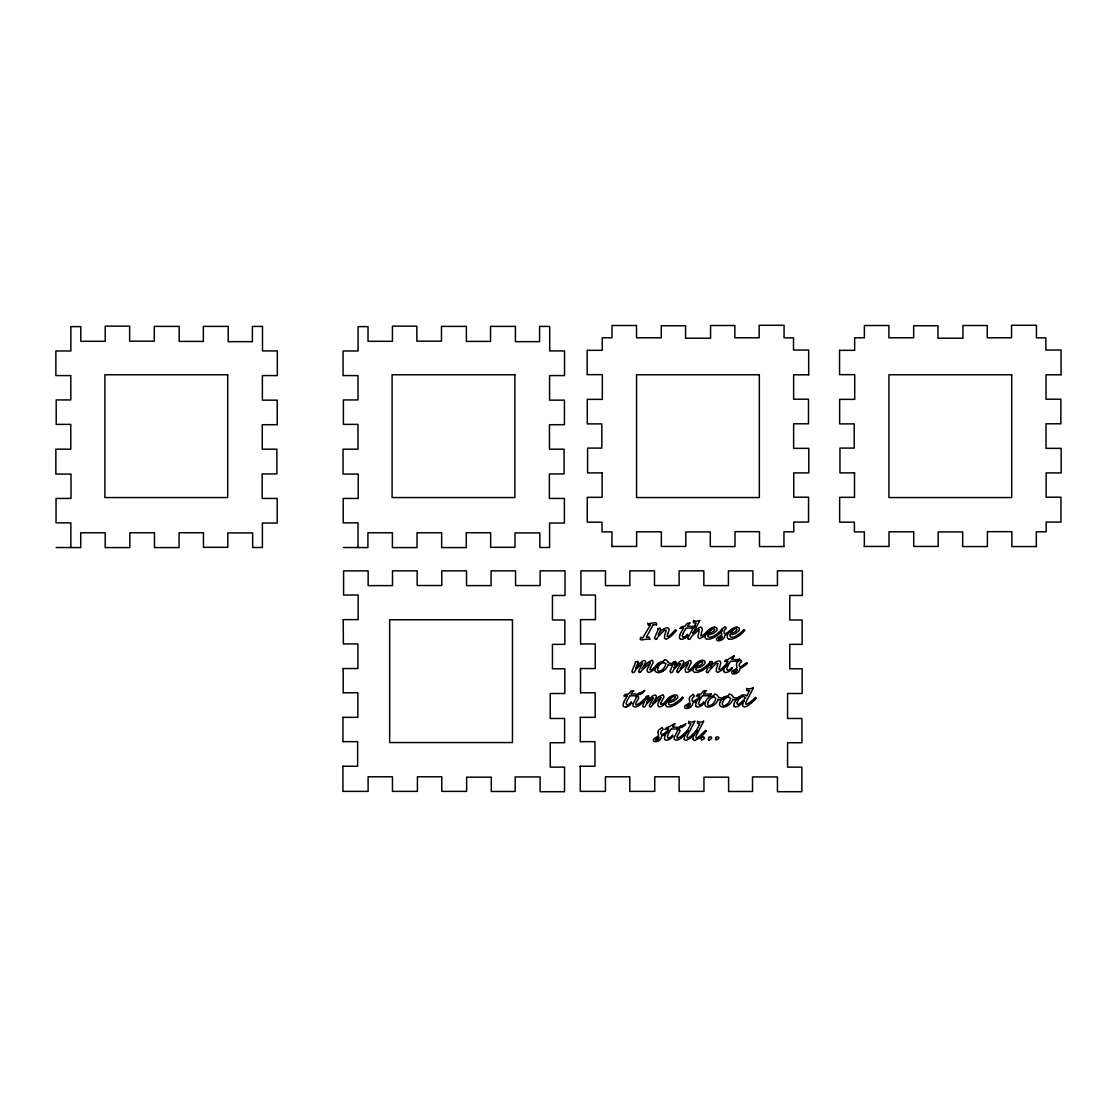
<?xml version="1.0" encoding="UTF-8"?>
<svg xmlns="http://www.w3.org/2000/svg" width="1117" height="1117" viewBox="0 0 1117 1117"><rect width="100%" height="100%" fill="white"/><g stroke="black" fill="none" stroke-linecap="round" stroke-linejoin="round"><path stroke-width="1.5" d="M687.639 638.561L688.407 639.357A3.616 3.616 0 0 0 690.194 638.952L691.311 636.802A55.096 55.096 0 0 1 692.177 635.768L699.256 629.513L698.725 633.269A19.073 19.073 0 0 0 698.125 635.35L698.097 637.653L699.41 638.477A2.346 2.346 0 0 0 699.982 638.449L703.305 636.704A39.402 39.402 0 0 0 709.826 630.393L708.918 629.765L707.871 630.826A39.584 39.584 0 0 1 702.481 635.461L700.736 635.824L701.741 631.803A14.814 14.814 0 0 0 702.258 629.96C702.202 619.949 687.192 641.2 694.69 630.086M653.347 697.748L653.305 698.055A11.058 11.058 0 0 1 652.942 698.879L650.694 703.124M656.573 624.906L656.545 623.258L655.47 622.714A15.289 15.289 0 0 0 653.571 622.909L650.248 623.44A12.078 12.078 0 0 1 648.726 623.607A2.178 2.178 0 0 1 647.623 623.202L648.391 625.227A11.002 11.002 0 0 0 650.359 625.073M651.295 706.6L650.541 706.991A2.039 2.039 0 0 1 649.996 707.033L649.256 705.818A8.978 8.978 0 0 1 649.494 705.344L650.583 703.333M640.544 672.099L639.887 672.448M678.647 672.099L677.935 672.462A2.039 2.039 0 0 1 677.349 672.532L676.609 671.317A8.978 8.978 0 0 1 676.846 670.828L680.295 664.364A11.058 11.058 0 0 0 680.63 663.666L678.941 664.098L674.291 669.139A51.745 51.745 0 0 0 673.481 670.116L672.42 672.155A4.161 4.161 0 0 1 670.661 672.602M660.538 703.892C662.395 706.6 667.561 698.614 669.432 697.371L670.395 698.055C668.874 700.736 657.606 712.129 657.871 703.989A17.858 17.858 0 0 1 658.848 701.909L660.817 698.279A7.121 7.121 0 0 0 661.124 697.65L661.124 697.622M654.953 668.036L654.799 669.739A3.002 3.002 0 0 0 656.712 672.294L658.15 672.532M705.022 702.551L704.855 704.255A3.002 3.002 0 0 0 706.782 706.81L708.206 707.047A8.028 8.028 0 0 0 712.074 706.126L713.54 705.274A12.287 12.287 0 0 0 718.343 699.354M719.697 702.551L719.53 704.255A3.002 3.002 0 0 0 721.456 706.81L722.881 707.047A8.028 8.028 0 0 0 726.748 706.126L728.214 705.274A12.287 12.287 0 0 0 733.017 699.354M675.282 697.176L674.766 696.212A2.681 2.681 0 0 0 673.984 696.296L672.504 697.022A8.964 8.964 0 0 0 671.708 697.664A10.779 10.779 0 0 0 669.153 700.945M665.9 702.593L665.648 704.883A2.457 2.457 0 0 0 667.128 706.838L670.591 706.796L674.738 705.092A32.114 32.114 0 0 0 683.311 697.93L682.389 697.259M650.373 663.107L650.359 663.135A7.121 7.121 0 0 1 650.066 663.763L648.083 667.394A17.858 17.858 0 0 0 647.092 669.46C646.785 677.67 658.164 666.179 659.644 663.54L658.681 662.856C656.88 664.266 651.253 672.141 649.787 669.376A11.505 11.505 0 0 1 650.541 667.673M688.477 663.107L688.463 663.135A7.121 7.121 0 0 1 688.17 663.763L686.187 667.394A17.858 17.858 0 0 0 685.196 669.46C684.889 677.67 696.268 666.179 697.748 663.54L696.785 662.856C695.025 664.294 689.133 672.252 687.89 669.376A11.505 11.505 0 0 1 688.644 667.673M638.156 662.646L637.779 661.515M676.26 662.646L675.757 661.501A10.053 10.053 0 0 0 673.593 661.92M657.62 667.854L657.606 670.284L659.239 671.233A3.309 3.309 0 0 0 660.077 671.108L662.269 669.851A10.905 10.905 0 0 0 665.439 665.132A5.864 5.864 0 0 0 665.76 663.596M668.594 702.37C667.128 706.475 672.992 704.967 674.71 703.487A35.674 35.674 0 0 0 682.333 697.203M707.983 634.679C706.516 638.77 712.395 637.276 714.098 635.796A35.674 35.674 0 0 0 721.722 629.513M707.689 702.356L707.661 704.799L709.309 705.735A3.309 3.309 0 0 0 710.133 705.623L712.339 704.366A10.905 10.905 0 0 0 715.508 699.633A5.864 5.864 0 0 0 715.815 698.097A2.946 2.946 0 0 1 714.587 697.287L714.433 697.259A5.445 5.445 0 0 0 713.819 697.19M730.211 634.679C728.745 638.77 734.623 637.276 736.326 635.796A35.674 35.674 0 0 0 743.95 629.513L744.969 630.267A32.114 32.114 0 0 1 736.382 637.444L732.221 639.106L728.759 639.119M722.364 702.356L722.336 704.799L723.984 705.735A3.309 3.309 0 0 0 724.807 705.623L726.999 704.366M660.594 629.471L660.119 628.187A4.175 4.175 0 0 0 658.807 628.466L657.857 628.773M712.395 662.66L711.92 661.376A4.175 4.175 0 0 0 710.594 661.655L709.7 661.934M649.759 639.399L649.145 637.179M737.122 702.761C736.62 708.29 743.964 699.214 745.248 698.251M667.687 633.8C673.048 623.091 660.147 628.857 658.346 634.889L659.463 632.25M719.488 666.975C724.835 656.279 711.948 662.032 710.147 668.078L711.264 665.425M688.77 721.289L688.575 723.313L690.418 724.025M697.636 721.289L697.441 723.313L699.284 724.025M717.435 665.537L717.128 666.43A28.902 28.902 0 0 0 716.486 668.552L716.206 671.275L717.393 672.294A2.597 2.597 0 0 0 718.147 672.28L721.847 670.2A56.436 56.436 0 0 0 727.279 664.657L728.27 663.624L727.321 662.912L723.118 667.226A52.471 52.471 0 0 1 722.266 668.064L721.791 668.497A12.971 12.971 0 0 1 720.688 669.39L718.943 669.725A10.402 10.402 0 0 1 719.571 667.017M645.849 698.404L642.68 705.832L643.308 707.019A4.161 4.161 0 0 0 645.04 706.628L646.129 704.632A51.745 51.745 0 0 1 646.938 703.654L653.263 697.65M648.893 697.203L648.418 696.003M660.426 629.946L659.63 631.859M712.213 663.121L711.306 665.313M623.635 702.607L624.11 701.462A44.708 44.708 0 0 1 626.469 697.287L627.419 695.765L625.911 695.765M679.89 634.903L680.365 633.772A44.708 44.708 0 0 1 682.724 629.597L683.674 628.075L682.166 628.075A7.009 7.009 0 0 0 680.127 628.396M696.114 702.607L696.589 701.462A44.708 44.708 0 0 1 698.963 697.287L699.912 695.765L698.404 695.765M631.524 703.305L629.429 705.427A11.226 11.226 0 0 1 625.967 707.019M638.03 662.953L637.221 664.88M648.782 697.469L646.548 702.635C648.028 700.736 654.799 691.688 656.489 696.366A4.356 4.356 0 0 1 656.279 697.036L656.224 697.176A22.717 22.717 0 0 1 655.665 698.307L652.998 703.207M676.092 663.079L675.324 664.88M687.737 638.226L687.974 637.723A25.942 25.942 0 0 1 688.267 637.137L689.789 634.414M708.75 665.578L709.309 664.28A5.18 5.18 0 0 0 709.826 661.99M636.969 665.453L635.782 668.12C637.276 666.221 644.048 657.187 645.738 661.85A4.356 4.356 0 0 1 645.528 662.521L645.472 662.66A22.717 22.717 0 0 1 644.914 663.805L642.247 668.692M675.073 665.453L673.886 668.12C675.38 666.221 682.152 657.187 683.841 661.85A4.356 4.356 0 0 1 683.632 662.521L683.576 662.66A22.717 22.717 0 0 1 683.018 663.805L680.351 668.692M708.681 665.76L706.237 671.485L707.187 672.546M640.586 671.917L641.479 670.772A50.488 50.488 0 0 1 642.317 669.865L650.22 662.898M651.337 706.419L652.23 705.288A50.488 50.488 0 0 1 653.068 704.38L660.971 697.413M678.689 671.917L679.583 670.772A50.488 50.488 0 0 1 680.421 669.865L688.323 662.898M683.381 632.878L682.292 635.978L683.129 637.053M727.726 666.053L726.636 669.167L727.474 670.228M642.191 664.364L638.729 670.828A8.978 8.978 0 0 0 638.491 671.303L639.245 672.546A2.039 2.039 0 0 0 639.734 672.504M650.513 667.659L652.775 663.428A17.314 17.314 0 0 0 653.138 662.646L652.523 660.412A2.569 2.569 0 0 0 651.7 660.426L648.391 662.186A32.365 32.365 0 0 0 642.303 668.734M688.617 667.659L690.878 663.428A17.314 17.314 0 0 0 691.241 662.646L690.627 660.412A2.569 2.569 0 0 0 689.803 660.426L686.494 662.186A32.365 32.365 0 0 0 680.407 668.734M694.788 721.289L687.513 735.265A9.997 9.997 0 0 0 686.913 736.662L687.318 737.904L689.329 737.29A10.598 10.598 0 0 0 690.543 736.382L696.589 730.434L697.441 731.216M703.654 721.289L696.38 735.265A9.997 9.997 0 0 0 695.793 736.662L696.184 737.904L698.209 737.29A10.598 10.598 0 0 0 699.41 736.382L705.455 730.434L706.307 731.216M701.364 738.309L701.211 738.588A2.723 2.723 0 0 0 701.029 739.021L701.63 740.013A4.817 4.817 0 0 0 702.062 739.957L704.115 738.714A6.548 6.548 0 0 0 704.478 737.904L703.752 736.843A5.78 5.78 0 0 0 702.97 736.927L701.658 737.178A2.22 2.22 0 0 1 701.518 737.96M708.583 738.309L708.443 738.588A2.723 2.723 0 0 0 708.248 739.021L708.862 740.013M715.815 738.309L715.662 738.588A2.723 2.723 0 0 0 715.48 739.021L716.081 740.013A4.817 4.817 0 0 0 716.514 739.957L718.566 738.714A6.548 6.548 0 0 0 718.929 737.904L718.203 736.843A5.78 5.78 0 0 0 717.421 736.927L716.109 737.178A2.22 2.22 0 0 1 715.969 737.96M746.812 695.793L749.563 690.641M753.375 688.1L747.189 699.675A21.656 21.656 0 0 0 745.639 703.054L745.974 704.534L748.823 703.04A44.261 44.261 0 0 0 755.539 697.329L756.446 698.069A41.203 41.203 0 0 1 748.711 704.967C746.742 707.41 740.725 708.094 743.028 703.417A18.891 18.891 0 0 1 744.229 700.638A22.172 22.172 0 0 1 738.477 706.112M690.92 723.956L684.623 735.852L684.232 739.217M699.8 723.956L693.489 735.852L693.112 739.217M650.359 625.087L642.833 637.793A7.233 7.233 0 0 1 642.261 637.821A3.463 3.463 0 0 1 640.627 637.332A6.911 6.911 0 0 0 640.362 638.561L640.404 639.161M653.082 624.836L646.31 637.29L648.726 637.165M690.32 633.451L696.114 622.895A3.058 3.058 0 0 1 694.816 623.132L693.434 622.63L693.462 620.41A3.979 3.979 0 0 0 695.779 621.192A13.488 13.488 0 0 0 699.898 620.382L694.802 629.89M631.189 693.839L636.327 694.132A6.995 6.995 0 0 0 638.938 693.643A6.199 6.199 0 0 1 637.751 695.332M703.682 693.839L708.806 694.132A6.995 6.995 0 0 0 711.431 693.643A6.199 6.199 0 0 1 710.23 695.332M675.534 631.524L676.469 630.449L675.52 629.737L671.331 634.051A52.471 52.471 0 0 1 670.465 634.875L669.991 635.308A12.971 12.971 0 0 1 668.901 636.201L667.128 636.467A10.402 10.402 0 0 1 667.784 633.828M658.96 635.824L664.433 630.253L666.207 630.183A12.929 12.929 0 0 1 665.606 632.334L665.341 633.241A28.902 28.902 0 0 0 664.685 635.364L664.42 638.1L665.606 639.119A2.597 2.597 0 0 0 666.346 639.106L670.06 637.011A56.436 56.436 0 0 0 675.478 631.482M710.859 668.888L716.22 663.428L718.008 663.358A12.929 12.929 0 0 1 717.393 665.523M658.597 636.229L658.402 636.439A11.477 11.477 0 0 0 656.964 638.198L656.908 638.379A2.122 2.122 0 0 0 656.796 639.064M710.244 669.558L710.189 669.628A11.477 11.477 0 0 0 708.764 671.373L708.709 671.554A2.122 2.122 0 0 0 708.597 672.252A5.934 5.934 0 0 1 707.187 672.574M740.11 697.943L742.819 696.533M744.285 664.503L746.561 662.66L747.399 663.386A28.707 28.707 0 0 1 739.943 668.524C740.068 672.043 735.726 674.78 732.501 673.844C728.856 670.479 738.016 669.586 736.927 667.184A10.193 10.193 0 0 1 736.494 664.713L736.606 663.624A3.463 3.463 0 0 1 736.815 662.995A4.063 4.063 0 0 1 737.206 662.283L740.376 659.84L741.493 661.418A2.653 2.653 0 0 1 741.171 662.046C738.644 662.981 738.351 668.706 741.311 666.458A24.588 24.588 0 0 0 744.299 664.517M659.142 696.701L662.451 694.928A2.569 2.569 0 0 1 663.275 694.928L663.945 697.036A17.314 17.314 0 0 1 663.526 697.943L661.264 702.174A11.505 11.505 0 0 0 660.51 703.878M690.418 738.142L686.48 740.194A3.002 3.002 0 0 1 685.698 740.208L685.545 740.194A1.717 1.717 0 0 1 684.204 739.231M699.284 738.142L695.346 740.194A3.002 3.002 0 0 1 694.565 740.208L694.411 740.194A1.717 1.717 0 0 1 693.085 739.231M639.594 704.967C637.933 707.061 631.65 708.471 632.976 704.073A8.224 8.224 0 0 1 633.409 703.165L635.084 700.024A19.157 19.157 0 0 0 636.062 697.985A1.466 1.466 0 0 0 636.02 696.966L637.262 696.701A6.241 6.241 0 0 1 638.352 696.561L638.742 697.762A13.879 13.879 0 0 1 637.891 699.535L635.922 703.138A8.028 8.028 0 0 0 635.545 703.905L636.173 705.064L639.329 703.459A48.939 48.939 0 0 0 646.101 697.287L647.078 698.041M680.867 738.155C679.22 740.25 672.895 741.632 674.249 737.262A8.224 8.224 0 0 1 674.668 736.34L676.357 733.213A19.157 19.157 0 0 0 677.335 731.16A1.466 1.466 0 0 0 677.279 730.141L678.536 729.89A6.241 6.241 0 0 1 679.625 729.736L680.002 730.951A13.879 13.879 0 0 1 679.164 732.71L677.195 736.312A8.028 8.028 0 0 0 676.818 737.094L677.447 738.253L680.602 736.634A48.939 48.939 0 0 0 687.374 730.462M663.484 670.772L662.032 671.638A8.028 8.028 0 0 1 658.15 672.56M685.684 637.737L687.779 635.615A2.052 2.052 0 0 0 687.611 634.512M701.909 705.427L704.017 703.305A2.052 2.052 0 0 0 703.836 702.202M738.435 706.056L736.061 707.019A2.681 2.681 0 0 1 735.391 707.033L735.126 706.977A1.41 1.41 0 0 1 734.19 706.251L734.092 706M741.828 695.249L738.658 697.12A13.879 13.879 0 0 0 734.274 703.221M635.28 661.92L635.475 661.864A3.56 3.56 0 0 1 635.042 663.861L631.929 671.317L632.557 672.518M673.383 661.92L673.579 661.864A3.56 3.56 0 0 1 673.146 663.861L670.032 671.317L670.661 672.518M639.818 692.763L639.371 692.666A5.794 5.794 0 0 0 638.533 694.174L640.055 694.509A22.186 22.186 0 0 0 641.996 693.336M681.175 725.924L680.644 725.841A5.794 5.794 0 0 0 679.806 727.349L681.328 727.684A22.186 22.186 0 0 0 683.269 726.511A8.88 8.88 0 0 0 685.922 723.69A19.198 19.198 0 0 1 681.202 725.994M625.953 706.963L624.529 706.977A1.662 1.662 0 0 1 623.468 706.139L623.412 706.014M653.389 624.794L654.478 624.71A13.236 13.236 0 0 1 655.204 624.682A5.222 5.222 0 0 1 656.559 624.92M642.415 639.748L646.883 639.203A8.741 8.741 0 0 1 649.787 639.315M733.757 656L727.656 659.616M674.417 723.69L668.315 727.307M713.372 695.877L713.665 695.877A2.122 2.122 0 0 1 714.74 694.355M728.047 695.877L728.326 695.877A2.122 2.122 0 0 1 729.415 694.355M663.261 661.376L663.596 661.362A2.122 2.122 0 0 1 664.685 659.854M587.584 350.333L602.272 350.333L602.272 337.781L611.99 337.781L611.99 325.508L636.522 325.508L636.522 337.781L661.278 337.781L661.278 325.745L685.573 325.745L685.573 338.242L710.566 338.242L710.566 325.508L734.86 325.508L734.86 337.781L759.155 337.781L759.155 325.284L784.064 325.284L784.064 337.865L793.503 337.865L793.503 350.04L808.68 350.04L808.68 374.767M839.956 350.333L854.659 350.333L854.659 337.781L864.376 337.781L864.376 325.508L888.895 325.508L888.895 337.781L913.664 337.781L913.664 325.745L937.959 325.745L937.959 338.242L962.952 338.242L962.952 325.508L987.246 325.508L987.246 337.781L1011.541 337.781L1011.541 325.284L1036.436 325.284L1036.436 337.865L1045.875 337.865L1045.875 350.04L1061.066 350.04L1061.066 374.767M808.652 374.809L793.628 374.809L793.628 399.216L808.485 399.216L808.485 423.79L793.628 423.79L793.628 448.35L808.764 448.35L808.764 472.91L793.74 472.91L793.74 497.205L808.554 497.205L808.554 522.086L793.782 522.086L793.782 531.804L783.952 531.804L783.952 546.562M1061.038 374.809L1046.015 374.809L1046.015 399.216L1060.871 399.216L1060.871 423.79L1046.015 423.79L1046.015 448.35L1061.15 448.35L1061.15 472.91L1046.126 472.91L1046.126 497.205L1060.941 497.205L1060.941 522.086L1046.168 522.086L1046.168 531.804L1036.325 531.804L1036.325 546.562M602.328 472.882L587.584 472.882L587.584 448.099L601.826 448.099L601.826 423.888L587.277 423.888L587.277 399.369L602.342 399.369L602.342 374.656L587.165 374.656L587.165 350.18M854.714 472.882L839.97 472.882L839.97 448.099L854.198 448.099L854.198 423.888L839.649 423.888L839.649 399.369L854.714 399.369L854.714 374.656L839.551 374.656L839.551 350.18M611.893 546.436L636.62 546.436L636.62 531.804L661.334 531.804L661.334 546.436L685.81 546.436L685.81 531.929L710.286 531.929L710.286 546.562L735 546.562L735 531.678L759.476 531.678L759.476 546.562L783.827 546.562M864.279 546.436L889.006 546.436L889.006 531.804L913.72 531.804L913.72 546.436L938.196 546.436L938.196 531.929L962.672 531.929L962.672 546.562L987.386 546.562L987.386 531.678L1011.862 531.678L1011.862 546.562L1036.199 546.562M56.213 547.512L80.717 547.581L80.717 532.781L105.207 532.781L105.207 547.581L129.837 547.581L129.837 532.781L154.467 532.781L154.467 547.581L179.083 547.581L179.083 532.739L203.448 532.739L203.448 547.316L227.798 547.316L227.798 532.921L252.665 532.921L252.665 547.498L262.397 547.498L262.397 523.063L277.198 523.063L277.198 498.433L262.174 498.433L262.174 473.929L276.89 473.929L276.89 449.188L262.272 449.188L262.272 424.711L277.239 424.711L277.239 400.151L262.383 400.151L262.383 375.591L277.323 375.591L277.323 350.92L262.495 350.92L262.495 326.415L252.386 326.415L252.386 341.662L228.231 341.662L228.231 326.387L203.336 326.387L203.336 341.411L179.181 341.411L179.181 326.387L154.286 326.387L154.286 341.174L129.642 341.174L129.642 326.136L105.235 326.136L105.235 341.299L80.815 341.299L80.815 326.625L70.874 326.625L70.874 350.975L55.864 350.975L55.864 375.591L70.804 375.591L70.804 399.928L56.199 399.928L56.199 424.376L70.776 424.376L70.776 449.188L55.85 449.188L55.85 474.083L71.013 474.083L71.013 498.433L56.032 498.433L56.032 522.868L70.846 522.868L70.846 547.512M343.408 547.512L367.912 547.581L367.912 532.781L392.402 532.781L392.402 547.581L417.032 547.581L417.032 532.781L441.648 532.781L441.648 547.581L466.278 547.581L466.278 532.739L490.642 532.739L490.642 547.316L514.993 547.316L514.993 532.921L539.86 532.921L539.86 547.498L549.592 547.498L549.592 523.063L564.392 523.063L564.392 498.433L549.369 498.433L549.369 473.929L564.085 473.929L564.085 449.188L549.466 449.188L549.466 424.711L564.434 424.711L564.434 400.151L549.578 400.151L549.578 375.591L564.518 375.591L564.518 350.92L549.69 350.92L549.69 326.415L539.581 326.415L539.581 341.662L515.426 341.662L515.426 326.387L490.531 326.387L490.531 341.411L466.375 341.411L466.375 326.387L441.48 326.387L441.48 341.174L416.836 341.174L416.836 326.136L392.43 326.136L392.43 341.299L368.01 341.299L368.01 326.625L358.068 326.625L358.068 350.975L343.045 350.975L343.045 375.591L357.998 375.591L357.998 399.928L343.394 399.928L343.394 424.376L357.971 424.376L357.971 449.188L343.045 449.188L343.045 474.083L358.208 474.083L358.208 498.433L343.226 498.433L343.226 522.868L358.026 522.868L358.026 547.512M343.198 619.628L358.124 619.628L358.124 595.026L343.575 595.026L343.575 570.871L368.149 570.871L368.149 585.615L392.5 585.615L392.5 570.843L417.158 570.843L417.158 585.517L441.787 585.517L441.787 570.843L466.515 570.843L466.515 585.601L491.089 585.601L491.089 570.843L515.551 570.843L515.551 585.559L540.111 585.559L540.111 570.843L565.02 570.843L565.02 595.445L552.454 595.445L552.454 619.991L564.825 619.991L564.825 644.355L552.454 644.355L552.454 668.79L564.811 668.79L564.811 693.503L550.234 693.503L550.234 718.468L564.616 718.468L564.616 742.735L550.234 742.735L550.234 767.142L564.532 767.142L564.532 791.716L540.111 791.716L540.111 776.929L515.188 776.929L515.188 791.478L491.285 791.478L491.285 777.181L466.641 777.181L466.641 791.381L441.787 791.381L441.787 776.776L417.409 776.776L417.409 791.381L392.458 791.381L392.458 776.776L368.107 776.776L368.107 791.381L342.933 791.381M580.519 619.628L595.445 619.628L595.445 595.026L580.91 595.026L580.91 570.871L605.47 570.871L605.47 585.615L629.834 585.615L629.834 570.843L654.492 570.843L654.492 585.517L679.122 585.517L679.122 570.843L703.836 570.843L703.836 585.601L728.424 585.601L728.424 570.843L752.886 570.843L752.886 585.559L777.432 585.559L777.432 570.843L802.355 570.843L802.355 595.445L789.775 595.445L789.775 619.991L802.146 619.991L802.146 644.355L789.775 644.355L789.775 668.79L802.146 668.79L802.146 693.503L787.569 693.503L787.569 718.468L801.936 718.468L801.936 742.735L787.569 742.735L787.569 767.142L801.866 767.142L801.866 791.716L777.432 791.716L777.432 776.929L752.523 776.929L752.523 791.478L728.605 791.478L728.605 777.181L703.961 777.181L703.961 791.381L679.122 791.381L679.122 776.776L654.73 776.776L654.73 791.381L629.779 791.381L629.779 776.776L605.442 776.776L605.442 791.381L580.268 791.381M683.297 626.442L684.651 626.442L687.388 623.258L690.111 622.867A28.47 28.47 0 0 0 687.472 626.176L692.582 626.442A6.995 6.995 0 0 0 695.193 625.953A6.199 6.199 0 0 1 694.006 627.642M686.187 628.075L691.926 628.075M580.7 643.937L595.235 643.937L595.235 668.538L580.309 668.538M730.532 661.264L736.271 661.264M342.975 668.538L357.915 668.538L357.915 643.937L343.366 643.937L343.226 619.698M343.31 692.749L357.859 692.749L357.859 717.337L342.919 717.337M580.645 692.749L595.179 692.749L595.179 717.337L580.254 717.337M629.932 695.765L635.671 695.765M702.411 695.765L708.15 695.765M671.205 728.954L676.944 728.954M343.101 741.66L357.635 741.66L357.635 766.248L342.71 766.248M580.421 741.66L594.97 741.66L594.97 766.248L580.03 766.248M737.038 627.209L739.021 627.838L739.37 629.639A4.105 4.105 0 0 1 738.854 630.728L736.173 633.032A12.455 12.455 0 0 1 730.211 634.735M714.81 627.209L716.793 627.838L717.142 629.639A4.105 4.105 0 0 1 716.625 630.728L713.945 633.032A12.455 12.455 0 0 1 707.983 634.735M702.775 660.384L704.827 661.096L705.064 662.953A4.105 4.105 0 0 1 704.59 663.903L701.909 666.207A12.455 12.455 0 0 1 695.947 667.924C694.509 671.973 700.373 670.437 702.048 668.971A35.674 35.674 0 0 0 709.686 662.688M733.827 656.014L734.455 656.042A28.47 28.47 0 0 0 731.817 659.351L736.927 659.616A6.995 6.995 0 0 0 739.538 659.128M674.5 723.704L675.129 723.746A28.47 28.47 0 0 0 672.49 727.041L677.6 727.307A6.995 6.995 0 0 0 680.211 726.818A6.199 6.199 0 0 1 679.024 728.521M664.573 659.616L666.095 660.021A3.854 3.854 0 0 1 667.798 661.515L668.203 662.339M729.303 694.132L730.825 694.537A3.854 3.854 0 0 1 732.529 696.017L732.934 696.84A4.761 4.761 0 0 0 736.061 697.957L736.522 697.93A9.899 9.899 0 0 0 739.147 696.994M714.629 694.132L716.151 694.537A3.854 3.854 0 0 1 717.854 696.017L718.259 696.84A4.761 4.761 0 0 0 721.387 697.957L721.861 697.93A9.899 9.899 0 0 0 724.486 696.994M699.354 704.743L698.53 703.668L699.605 700.568A55.892 55.892 0 0 1 702.244 696.073M626.874 704.743L626.037 703.668L627.126 700.568A55.892 55.892 0 0 1 629.751 696.073M668.148 737.918L667.31 736.857L668.399 733.743A55.892 55.892 0 0 1 671.024 729.247M642.512 663.135L636.187 669.139A51.745 51.745 0 0 0 635.378 670.116L634.316 672.155A4.161 4.161 0 0 1 632.557 672.602M721.791 629.569L722.741 630.267A32.114 32.114 0 0 1 714.154 637.444L709.993 639.106L706.53 639.119A2.457 2.457 0 0 1 705.05 637.193L705.288 634.889A11.547 11.547 0 0 1 709.532 629.178A9.062 9.062 0 0 1 714.81 627.112M709.742 662.758L710.691 663.442A32.114 32.114 0 0 1 702.104 670.619L697.943 672.294L694.495 672.294A2.457 2.457 0 0 1 693.001 670.382L693.252 668.078A11.547 11.547 0 0 1 697.497 662.353A9.062 9.062 0 0 1 702.761 660.287M687.43 730.518L688.351 731.23M724.011 671.499L724.081 671.638A1.662 1.662 0 0 0 725.142 672.476L726.553 672.462A11.226 11.226 0 0 0 729.987 670.87L732.138 668.804A2.052 2.052 0 0 0 731.956 667.701M679.667 638.324L679.736 638.449A1.662 1.662 0 0 0 680.784 639.287L682.208 639.273A11.226 11.226 0 0 0 685.643 637.681M695.891 706.014L695.961 706.139A1.662 1.662 0 0 0 697.022 706.977L698.432 706.963A11.226 11.226 0 0 0 701.881 705.372M642.582 663.219L642.512 663.666A11.058 11.058 0 0 1 642.191 664.364M746.868 690.208L746.77 689.594A7.442 7.442 0 0 1 746.896 688.323M739.175 697.022L739.426 698.209M724.5 697.022L724.751 698.209M674.696 663.707L674.445 662.521A9.899 9.899 0 0 1 671.806 663.456L671.331 663.456A4.761 4.761 0 0 1 668.175 662.367M864.349 546.688L864.349 531.887L854.393 531.887L854.393 522.197L839.649 522.197L839.649 497.33L854.505 497.33L854.505 473.05M611.962 546.688L611.962 531.887L602.007 531.887L602.007 522.197L587.263 522.197L587.263 497.33L602.119 497.33L602.119 473.05M580.561 619.698L580.561 643.951M580.533 668.538L580.533 692.791M580.282 717.421L580.282 741.674M580.268 766.262L580.268 790.515M343.198 668.538L343.198 692.791M342.961 717.421L342.961 741.674M342.933 766.262L342.933 790.515M688.267 731.16A48.352 48.352 0 0 1 680.923 738.225M708.75 737.96A2.22 2.22 0 0 0 708.862 737.178L710.203 736.927A5.78 5.78 0 0 1 710.971 736.829L711.697 737.904A6.548 6.548 0 0 1 711.334 738.714L709.379 739.957A4.817 4.817 0 0 1 708.862 740.013M706.237 731.16A50.028 50.028 0 0 1 699.354 738.211M703.598 721.177A6.814 6.814 0 0 1 697.525 721.54M697.371 731.16A50.028 50.028 0 0 1 690.474 738.211M694.718 721.177A6.814 6.814 0 0 1 688.658 721.54M672.616 735.391A2.052 2.052 0 0 1 672.853 736.494L670.703 738.602A11.226 11.226 0 0 1 667.24 740.208L665.802 740.152A1.662 1.662 0 0 1 664.741 739.328L664.685 739.189A5.04 5.04 0 0 1 665.02 735.838L665.383 734.651A44.708 44.708 0 0 1 667.743 730.462L668.692 728.954L667.184 728.954A7.009 7.009 0 0 0 665.146 729.261M672.434 735.209A7.037 7.037 0 0 1 668.189 738.1M665.187 729.289A9.662 9.662 0 0 1 666.64 727.628A3.267 3.267 0 0 1 668.315 727.362M678.759 728.675A4.203 4.203 0 0 1 676.944 728.898M742.833 696.422A5.166 5.166 0 0 1 745.681 697.86M737.136 702.761A12.05 12.05 0 0 1 740.096 697.916M733.995 706.014A4.845 4.845 0 0 1 734.4 703.277M741.87 695.319A5.39 5.39 0 0 1 746.854 695.737M749.465 690.46A3.183 3.183 0 0 1 746.714 690.557M753.165 687.723A9.131 9.131 0 0 1 746.812 688.686M728.493 697.19A5.445 5.445 0 0 1 729.108 697.273L729.261 697.301A2.946 2.946 0 0 0 730.476 698.111A5.864 5.864 0 0 1 730.169 699.633A10.905 10.905 0 0 1 727.013 704.38M722.699 702.453A7.344 7.344 0 0 1 728.479 697.106M739.272 698.027A6.967 6.967 0 0 1 732.878 699.424M719.907 702.607A8.838 8.838 0 0 1 728.005 695.975M708.024 702.453A7.344 7.344 0 0 1 713.805 697.106M724.598 698.027A6.967 6.967 0 0 1 718.203 699.424M705.246 702.607A8.838 8.838 0 0 1 713.33 695.975M703.64 702.034A7.037 7.037 0 0 1 699.396 704.911M695.737 706.042A5.04 5.04 0 0 1 696.226 702.663M698.404 695.765A7.009 7.009 0 0 0 696.352 696.086A9.662 9.662 0 0 1 697.86 694.439M697.874 694.439A3.267 3.267 0 0 1 699.521 694.188L700.876 694.132L703.626 690.948L706.335 690.557A28.47 28.47 0 0 0 703.71 693.866M709.979 695.5A4.203 4.203 0 0 1 708.164 695.709M690.306 704.073A35.884 35.884 0 0 0 689.161 704.632L686.829 706.209L687.276 707.145A2.96 2.96 0 0 0 690.18 704.087M675.324 697.357A6.451 6.451 0 0 1 669.195 700.624M668.594 702.439A12.455 12.455 0 0 0 674.528 700.68L677.237 698.418A4.105 4.105 0 0 0 677.712 697.469L677.405 695.528L675.422 694.9A9.062 9.062 0 0 0 670.158 696.868A11.547 11.547 0 0 0 665.83 702.565M653.054 703.235A32.365 32.365 0 0 1 659.1 696.645M645.794 698.376A3.56 3.56 0 0 0 646.143 696.422L646.226 696.38A10.053 10.053 0 0 1 648.405 695.919M644.607 690.418A19.198 19.198 0 0 1 639.929 692.805M644.649 690.501A8.88 8.88 0 0 1 642.024 693.364M646.994 697.985A48.352 48.352 0 0 1 639.65 705.036M631.356 702.202A2.052 2.052 0 0 1 631.58 703.319M631.161 702.034A7.037 7.037 0 0 1 626.916 704.911M623.258 706.042A5.04 5.04 0 0 1 623.747 702.663M625.911 695.765A7.009 7.009 0 0 0 623.872 696.086A9.662 9.662 0 0 1 625.366 694.439A3.267 3.267 0 0 1 627.042 694.188L628.396 694.132L631.133 690.948L633.856 690.557A28.47 28.47 0 0 0 631.217 693.866M637.486 695.5A4.203 4.203 0 0 1 635.671 695.709M731.761 667.519A7.037 7.037 0 0 1 727.516 670.409M723.858 671.526A5.04 5.04 0 0 1 724.347 668.148L724.71 666.961A44.708 44.708 0 0 1 727.083 662.772L728.019 661.264L726.525 661.264A7.009 7.009 0 0 0 724.472 661.571A9.662 9.662 0 0 1 725.98 659.938A3.267 3.267 0 0 1 727.642 659.672M739.496 659.1A6.199 6.199 0 0 1 738.351 660.831M738.086 660.985A4.203 4.203 0 0 1 736.285 661.208M727.712 666.039A55.892 55.892 0 0 1 730.364 661.557M696.533 666.123A6.451 6.451 0 0 0 702.677 662.856L702.007 661.697A2.681 2.681 0 0 0 701.322 661.795L699.856 662.507A8.964 8.964 0 0 0 699.06 663.149A10.779 10.779 0 0 0 696.505 666.43M665.746 663.596A2.946 2.946 0 0 1 664.531 662.786L664.475 662.772A5.445 5.445 0 0 0 663.763 662.688M657.969 667.938A7.344 7.344 0 0 1 663.749 662.59M674.528 663.512A6.967 6.967 0 0 1 668.134 664.908M668.287 664.838A12.287 12.287 0 0 1 663.442 670.703M655.176 668.092A8.838 8.838 0 0 1 663.275 661.459M635.489 661.92A10.053 10.053 0 0 1 637.653 661.404M730.811 632.934A6.451 6.451 0 0 0 736.941 629.667L736.382 628.522A2.681 2.681 0 0 0 735.6 628.606L734.12 629.332A8.964 8.964 0 0 0 733.324 629.96M730.769 633.255A10.779 10.779 0 0 1 733.338 629.974M728.745 639.147A2.457 2.457 0 0 1 727.279 637.193L727.516 634.889A11.547 11.547 0 0 1 731.761 629.178A9.062 9.062 0 0 1 737.038 627.112M708.583 632.934A6.451 6.451 0 0 0 714.712 629.667L714.042 628.522A2.681 2.681 0 0 0 713.372 628.606L711.892 629.332A8.964 8.964 0 0 0 711.096 629.96M708.541 633.255A10.779 10.779 0 0 1 711.11 629.974M687.416 634.33A7.037 7.037 0 0 1 683.171 637.221M679.513 638.352A5.04 5.04 0 0 1 680.002 634.973M680.169 628.41A9.662 9.662 0 0 1 681.621 626.749M681.635 626.735A3.267 3.267 0 0 1 683.297 626.497M693.741 627.796A4.203 4.203 0 0 1 691.926 628.019M683.353 632.864A55.892 55.892 0 0 1 686.006 628.382M656.782 639.036A5.934 5.934 0 0 1 655.4 639.385L654.478 638.142L657.508 631.091A5.18 5.18 0 0 0 658.025 628.801M642.373 639.608A3.546 3.546 0 0 1 640.264 639.58M658.136 732.166L658.136 732.403A10.193 10.193 0 0 0 658.569 734.874C659.547 736.927 649.843 738.951 654.548 741.674C657.69 742.149 661.725 739.622 661.557 736.201A28.707 28.707 0 0 0 669.013 731.09L668.175 730.35L665.9 732.193A24.588 24.588 0 0 1 662.94 734.162C659.965 736.382 660.273 730.672 662.8 729.736A2.653 2.653 0 0 0 663.107 729.108L661.99 727.53L658.821 729.973A4.063 4.063 0 0 0 658.43 730.686A3.463 3.463 0 0 0 658.234 731.314L658.136 732.166M689.343 698.977L689.343 699.214A10.193 10.193 0 0 0 689.775 701.685C690.795 703.822 681.202 705.553 685.656 708.471C688.812 709.044 692.945 706.461 692.763 703.026A28.707 28.707 0 0 0 700.219 697.902L699.382 697.176L697.12 699.019A24.588 24.588 0 0 1 694.146 700.973C691.172 703.207 691.479 697.497 694.006 696.561A2.653 2.653 0 0 0 694.327 695.933L693.21 694.341L690.027 696.785A4.063 4.063 0 0 0 689.636 697.511A3.463 3.463 0 0 0 689.44 698.125L689.343 698.977M721.289 631.287L721.289 631.524A10.193 10.193 0 0 0 721.722 633.995C722.755 636.215 713.288 637.695 717.491 640.739C720.674 641.437 724.877 638.798 724.71 635.336A28.707 28.707 0 0 0 732.18 630.211L731.328 629.471L729.066 631.328A24.588 24.588 0 0 1 726.092 633.283C723.118 635.517 723.425 629.806 725.952 628.871A2.653 2.653 0 0 0 726.273 628.243L725.156 626.651L721.973 629.094A4.063 4.063 0 0 0 721.582 629.806A3.463 3.463 0 0 0 721.387 630.435L721.289 631.287M655.456 739.775L656.056 740.334A2.96 2.96 0 0 0 658.96 737.262A35.884 35.884 0 0 0 657.955 737.82L655.456 739.775M718.622 638.896L719.222 639.455A2.96 2.96 0 0 0 722.127 636.397A35.884 35.884 0 0 0 721.121 636.941L718.622 638.896M733.841 672.071L734.441 672.643A2.96 2.96 0 0 0 737.346 669.572A35.884 35.884 0 0 0 736.34 670.13L733.841 672.071M227.686 374.767L104.9 374.767L104.9 497.554L227.686 497.554L227.686 374.767M514.881 374.767L392.095 374.767L392.095 497.554L514.881 497.554L514.881 374.767M759.337 374.767L636.55 374.767L636.55 497.554L759.337 497.554L759.337 374.767M1011.723 374.767L888.937 374.767L888.937 497.554L1011.723 497.554L1011.723 374.767M512.466 619.781L389.665 619.781L389.665 742.568L512.466 742.568L512.466 619.781"/></g></svg>
